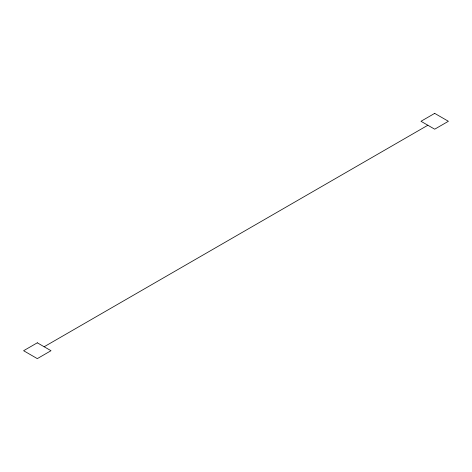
<?xml version="1.0" encoding="UTF-8"?>
<svg xmlns="http://www.w3.org/2000/svg" width="472" height="472" viewBox="0 0 472 472"><rect width="100%" height="100%" fill="white"/><g stroke="black" fill="none" stroke-linecap="round" stroke-linejoin="round"><path stroke-width="0.71" d="M44.156 346.761L427.844 125.239M37.306 342.808L23.6 350.714L37.306 358.626L51.005 350.714L37.306 342.808M434.694 113.374L420.994 121.286L434.694 129.192L448.4 121.286L434.694 113.374"/></g></svg>
